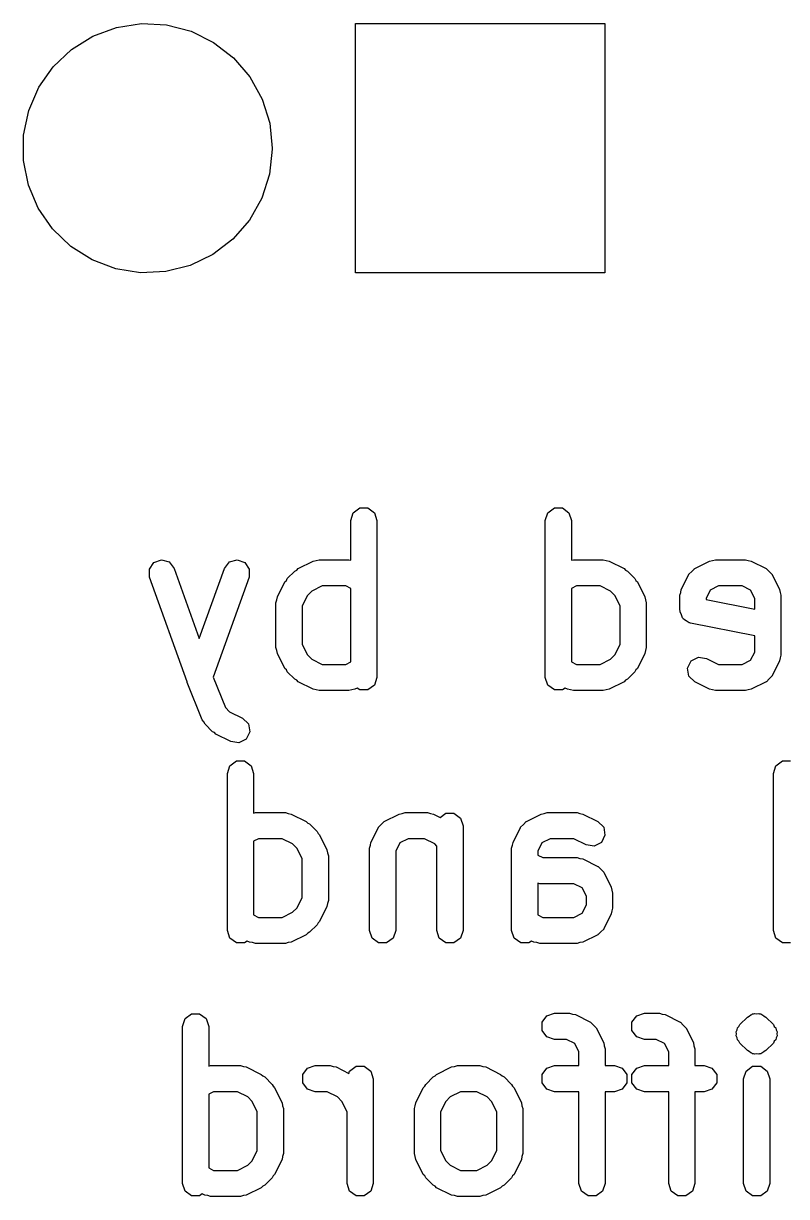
# Model space of a CAD drawing. Extents: x 0 to 132, y -20 to 105.
# Drawn here: x 44.63 to 50.46, y 0.68 to 9.63 of the extents above; entities that cross this region are included whole.
import ezdxf

# ---------------------------------------------------------------- set-up
doc = ezdxf.new("R2010")
doc.units = 0
doc.layers.add('BLACK', color=7, linetype='CONTINUOUS')

msp = doc.modelspace()

# ---------------------------------------------------------------- linework, layer by layer
at = {"layer": 'BLACK', "linetype": 'CONTINUOUS'}
for p, q in [((45.1585, 9.5386), (45.3391, 9.60507)), ((45.3391, 9.60507), (45.5295, 9.63386)), ((45.5295, 9.63386), (45.7217, 9.62379)), ((45.7217, 9.62379), (45.908, 9.57526)), ((47.1635, 7.73), (47.1635, 9.635)), ((47.1635, 9.635), (49.0685, 9.635)), ((49.0685, 9.635), (49.0685, 7.73)), ((44.9948, 9.43716), (45.1585, 9.5386)), ((45.908, 9.57526), (46.0807, 9.49027)), ((44.855, 9.30488), (44.9948, 9.43716)), ((46.0807, 9.49027), (46.2329, 9.37227)), ((46.2329, 9.37227), (46.3581, 9.22611)), ((44.7445, 9.14719), (44.855, 9.30488)), ((44.6681, 8.97051), (44.7445, 9.14719)), ((46.3581, 9.22611), (46.4515, 9.05773)), ((46.4515, 9.05773), (46.509, 8.87403)), ((44.6287, 8.78206), (44.6681, 8.97051)), ((46.509, 8.87403), (46.5285, 8.6825)), ((44.628, 8.58955), (44.6287, 8.78206)), ((46.5285, 8.67585), (46.5077, 8.48446)), ((46.5285, 8.6825), (46.5285, 8.67585)), ((44.6661, 8.40084), (44.628, 8.58955)), ((46.5077, 8.48446), (46.4488, 8.30117)), ((44.7413, 8.22363), (44.6661, 8.40084)), ((46.4488, 8.30117), (46.3543, 8.13345)), ((44.8506, 8.06517), (44.7413, 8.22363)), ((44.9896, 7.93192), (44.8506, 8.06517)), ((46.3543, 8.13345), (46.228, 7.98816)), ((46.228, 7.98816), (46.0751, 7.87123)), ((45.1525, 7.82933), (44.9896, 7.93192)), ((45.3327, 7.7616), (45.1525, 7.82933)), ((46.0751, 7.87123), (45.9018, 7.78744)), ((45.5228, 7.73148), (45.3327, 7.7616)), ((45.7151, 7.74022), (45.5228, 7.73148)), ((45.9018, 7.78744), (45.7151, 7.74022)), ((49.0685, 7.73), (47.1635, 7.73)), ((47.1477, 5.89792), (47.1977, 5.93425)), ((47.1977, 5.93425), (47.2595, 5.93425)), ((47.2595, 5.93425), (47.3095, 5.89792)), ((48.6334, 5.89792), (48.6834, 5.93425)), ((48.6834, 5.93425), (48.7452, 5.93425)), ((48.7452, 5.93425), (48.7952, 5.89792)), ((47.1286, 5.83914), (47.1477, 5.89792)), ((47.1286, 5.5345), (47.1286, 5.83914)), ((47.3095, 5.89792), (47.3286, 5.83914)), ((47.3286, 5.83914), (47.3286, 4.63914)), ((48.6143, 5.83914), (48.6334, 5.89792)), ((48.6143, 4.63914), (48.6143, 5.83914)), ((48.7952, 5.89792), (48.8143, 5.83914)), ((48.8143, 5.83914), (48.8143, 5.5345)), ((45.5898, 5.46729), (45.6246, 5.51831)), ((45.5915, 5.40551), (45.5898, 5.46729)), ((45.6246, 5.51831), (45.6828, 5.5391)), ((45.6828, 5.5391), (45.7421, 5.52171)), ((45.7421, 5.52171), (45.7799, 5.47278)), ((45.7799, 5.47278), (45.9714, 4.93646)), ((45.9714, 4.93646), (46.163, 5.47278)), ((46.163, 5.47278), (46.2007, 5.52171)), ((46.2007, 5.52171), (46.26, 5.5391)), ((46.26, 5.5391), (46.3182, 5.51831)), ((46.3182, 5.51831), (46.3531, 5.46729)), ((46.3531, 5.46729), (46.3513, 5.40551)), ((46.7152, 5.46007), (46.7267, 5.47144)), ((46.7267, 5.47144), (46.841, 5.52858)), ((46.841, 5.52858), (46.8638, 5.53202)), ((46.8638, 5.53202), (46.8857, 5.53914)), ((46.8857, 5.53914), (47.1143, 5.53914)), ((47.1143, 5.53914), (47.1286, 5.5345)), ((48.8143, 5.5345), (48.8286, 5.53914)), ((48.8286, 5.53914), (49.0571, 5.53914)), ((49.0571, 5.53914), (49.0791, 5.53202)), ((49.0791, 5.53202), (49.1019, 5.52858)), ((49.1019, 5.52858), (49.2161, 5.47144)), ((49.2161, 5.47144), (49.2277, 5.46007)), ((49.7327, 5.44923), (49.7539, 5.47075)), ((49.7539, 5.47075), (49.7547, 5.47088)), ((49.7547, 5.47088), (49.7553, 5.47144)), ((49.7553, 5.47144), (49.8696, 5.52858)), ((49.8696, 5.52858), (49.8924, 5.53202)), ((49.8924, 5.53202), (49.9143, 5.53914)), ((49.9143, 5.53914), (50.1429, 5.53914)), ((50.1429, 5.53914), (50.1648, 5.53202)), ((50.1648, 5.53202), (50.1876, 5.52858)), ((50.1876, 5.52858), (50.3019, 5.47144)), ((50.3019, 5.47144), (50.3024, 5.47088)), ((50.3024, 5.47088), (50.3032, 5.47075)), ((50.3032, 5.47075), (50.3244, 5.44927)), ((45.8773, 4.60551), (45.5915, 5.40551)), ((46.3513, 5.40551), (46.0783, 4.64115)), ((46.6248, 5.36958), (46.6362, 5.38113)), ((46.6362, 5.38113), (46.6436, 5.39557)), ((46.6436, 5.39557), (46.7007, 5.45271)), ((46.7007, 5.45271), (46.7152, 5.46007)), ((49.2277, 5.46007), (49.2421, 5.45271)), ((49.2421, 5.45271), (49.2993, 5.39557)), ((49.2993, 5.39557), (49.3066, 5.38113)), ((49.3066, 5.38113), (49.318, 5.36958)), ((49.6534, 5.31244), (49.7106, 5.42672)), ((49.7106, 5.42672), (49.7111, 5.42729)), ((49.7111, 5.42729), (49.7112, 5.42807)), ((49.7112, 5.42807), (49.7327, 5.44923)), ((50.3244, 5.44927), (50.3459, 5.42807)), ((50.3459, 5.42807), (50.346, 5.42729)), ((50.346, 5.42729), (50.3466, 5.42672)), ((50.3466, 5.42672), (50.4037, 5.31244)), ((46.5677, 5.25529), (46.6248, 5.36958)), ((46.8307, 5.29982), (46.7965, 5.26562)), ((46.9093, 5.33914), (46.8307, 5.29982)), ((47.0907, 5.33914), (46.9093, 5.33914)), ((47.1286, 5.3202), (47.0907, 5.33914)), ((47.1286, 4.75809), (47.1286, 5.3202)), ((48.8522, 5.33914), (48.8143, 5.3202)), ((48.8143, 5.3202), (48.8143, 4.75809)), ((49.0335, 5.33914), (48.8522, 5.33914)), ((49.1122, 5.29981), (49.0335, 5.33914)), ((49.1464, 5.26562), (49.1122, 5.29981)), ((49.318, 5.36958), (49.3752, 5.25529)), ((49.6429, 5.26771), (49.65, 5.28964)), ((49.65, 5.28964), (49.6534, 5.31244)), ((49.8745, 5.30746), (49.8429, 5.24411)), ((49.9379, 5.33914), (49.8745, 5.30746)), ((50.1193, 5.33914), (49.9379, 5.33914)), ((50.1826, 5.30746), (50.1193, 5.33914)), ((50.2143, 5.24411), (50.1826, 5.30746)), ((50.4037, 5.31244), (50.4072, 5.28964)), ((50.4072, 5.28964), (50.4143, 5.26771)), ((46.5571, 5.21057), (46.5643, 5.2325)), ((46.5571, 4.86771), (46.5571, 5.21057)), ((46.5643, 5.2325), (46.5677, 5.25529)), ((46.7965, 5.26562), (46.7571, 5.18697)), ((49.1857, 5.18696), (49.1464, 5.26562)), ((49.3752, 5.25529), (49.3786, 5.2325)), ((49.3786, 5.2325), (49.3857, 5.21057)), ((49.3857, 5.21057), (49.3857, 4.86771)), ((49.6429, 5.15343), (49.6429, 5.26771)), ((49.8429, 5.24411), (49.8429, 5.23541)), ((49.8429, 5.23541), (50.2143, 5.16112)), ((50.2143, 5.16112), (50.2143, 5.24411)), ((50.4143, 5.26771), (50.4143, 4.81057)), ((46.7571, 5.18697), (46.7571, 4.89132)), ((49.1857, 4.89132), (49.1857, 5.18696)), ((49.6447, 5.14769), (49.6429, 5.15343)), ((49.6435, 5.14178), (49.6447, 5.14769)), ((49.6541, 5.11875), (49.6435, 5.14178)), ((49.662, 5.09465), (49.6541, 5.11875)), ((49.6668, 5.0911), (49.662, 5.09465)), ((49.6694, 5.08563), (49.6668, 5.0911)), ((49.6915, 5.07322), (49.6694, 5.08563)), ((49.712, 5.05832), (49.6915, 5.07322)), ((49.718, 5.05832), (49.712, 5.05832)), ((49.7232, 5.05537), (49.718, 5.05832)), ((50.2143, 4.95716), (49.7232, 5.05537)), ((50.2143, 4.83418), (50.2143, 4.95716)), ((46.5643, 4.84579), (46.5571, 4.86771)), ((46.5677, 4.82299), (46.5643, 4.84579)), ((46.7571, 4.89132), (46.7965, 4.81266)), ((49.1464, 4.81266), (49.1857, 4.89132)), ((49.3786, 4.84579), (49.3752, 4.82299)), ((49.3857, 4.86771), (49.3786, 4.84579)), ((46.6248, 4.70871), (46.5677, 4.82299)), ((46.7965, 4.81266), (46.8307, 4.77847)), ((46.8307, 4.77847), (46.9093, 4.73914)), ((47.0907, 4.73914), (47.1286, 4.75809)), ((48.8143, 4.75809), (48.8522, 4.73914)), ((49.0335, 4.73914), (49.1122, 4.77847)), ((49.1122, 4.77847), (49.1464, 4.81266)), ((49.3752, 4.82299), (49.318, 4.70871)), ((49.7011, 4.71118), (49.7288, 4.76646)), ((49.7288, 4.76646), (49.7836, 4.79493)), ((49.7836, 4.79493), (49.8447, 4.78573)), ((49.8447, 4.78573), (49.9379, 4.73914)), ((50.1193, 4.73914), (50.1826, 4.77082)), ((50.1826, 4.77082), (50.2143, 4.83418)), ((50.4037, 4.76585), (50.3466, 4.65156)), ((50.4072, 4.78864), (50.4037, 4.76585)), ((50.4143, 4.81057), (50.4072, 4.78864)), ((46.6362, 4.69716), (46.6248, 4.70871)), ((46.6436, 4.68272), (46.6362, 4.69716)), ((46.7007, 4.62558), (46.6436, 4.68272)), ((46.9093, 4.73914), (47.0907, 4.73914)), ((48.8522, 4.73914), (49.0335, 4.73914)), ((49.2993, 4.68272), (49.2421, 4.62558)), ((49.3066, 4.69716), (49.2993, 4.68272)), ((49.318, 4.70871), (49.3066, 4.69716)), ((49.7112, 4.65021), (49.7011, 4.71118)), ((49.9379, 4.73914), (50.1193, 4.73914)), ((45.8785, 4.60396), (45.8773, 4.60551)), ((45.8786, 4.602), (45.8785, 4.60396)), ((45.9929, 4.31629), (45.8786, 4.602)), ((46.0783, 4.64115), (46.1709, 4.40963)), ((46.7152, 4.61822), (46.7007, 4.62558)), ((46.7267, 4.60684), (46.7152, 4.61822)), ((46.841, 4.5497), (46.7267, 4.60684)), ((47.3095, 4.58036), (47.2595, 4.54404)), ((47.3286, 4.63914), (47.3095, 4.58036)), ((48.6334, 4.58036), (48.6143, 4.63914)), ((48.6834, 4.54404), (48.6334, 4.58036)), ((49.2161, 4.60684), (49.1019, 4.5497)), ((49.2277, 4.61822), (49.2161, 4.60684)), ((49.2421, 4.62558), (49.2277, 4.61822)), ((49.7553, 4.60684), (49.7112, 4.65021)), ((49.8696, 4.5497), (49.7553, 4.60684)), ((50.3019, 4.60684), (50.1876, 4.5497)), ((50.3024, 4.6074), (50.3019, 4.60684)), ((50.3032, 4.60753), (50.3024, 4.6074)), ((50.3244, 4.62903), (50.3032, 4.60753)), ((50.3459, 4.65021), (50.3244, 4.62903)), ((50.346, 4.651), (50.3459, 4.65021)), ((50.3466, 4.65156), (50.346, 4.651)), ((46.8638, 4.54627), (46.841, 4.5497)), ((46.8857, 4.53914), (46.8638, 4.54627)), ((47.1143, 4.53914), (46.8857, 4.53914)), ((47.1362, 4.54627), (47.1143, 4.53914)), ((47.159, 4.5497), (47.1362, 4.54627)), ((47.1773, 4.55884), (47.159, 4.5497)), ((47.1977, 4.54404), (47.1773, 4.55884)), ((47.2595, 4.54404), (47.1977, 4.54404)), ((48.7452, 4.54404), (48.6834, 4.54404)), ((48.7656, 4.55884), (48.7452, 4.54404)), ((48.7838, 4.5497), (48.7656, 4.55884)), ((48.8066, 4.54627), (48.7838, 4.5497)), ((48.8286, 4.53914), (48.8066, 4.54627)), ((49.0571, 4.53914), (48.8286, 4.53914)), ((49.0791, 4.54627), (49.0571, 4.53914)), ((49.1019, 4.5497), (49.0791, 4.54627)), ((49.8924, 4.54627), (49.8696, 4.5497)), ((49.9143, 4.53914), (49.8924, 4.54627)), ((50.1429, 4.53914), (49.9143, 4.53914)), ((50.1648, 4.54627), (50.1429, 4.53914)), ((50.1876, 4.5497), (50.1648, 4.54627)), ((46.1709, 4.40963), (46.2021, 4.37847)), ((46.0058, 4.30074), (45.9929, 4.31629)), ((46.015, 4.28272), (46.0058, 4.30074)), ((46.2021, 4.37847), (46.3019, 4.32858)), ((46.3019, 4.32858), (46.3459, 4.28522)), ((46.0721, 4.22558), (46.015, 4.28272)), ((46.0866, 4.21822), (46.0721, 4.22558)), ((46.0981, 4.20684), (46.0866, 4.21822)), ((46.356, 4.22425), (46.3284, 4.16897)), ((46.3459, 4.28522), (46.356, 4.22425)), ((46.2124, 4.1497), (46.0981, 4.20684)), ((46.2735, 4.1405), (46.2124, 4.1497)), ((46.3284, 4.16897), (46.2735, 4.1405)), ((46.1857, 3.90714), (46.2048, 3.96592)), ((46.2048, 3.96592), (46.2548, 4.00225)), ((46.2548, 4.00225), (46.3166, 4.00225)), ((46.3166, 4.00225), (46.3666, 3.96592)), ((46.3666, 3.96592), (46.3857, 3.90714)), ((50.3571, 3.90714), (50.3762, 3.96592)), ((50.3762, 3.96592), (50.4262, 4.00225)), ((50.4262, 4.00225), (50.488, 4.00225)), ((46.1857, 2.70714), (46.1857, 3.90714)), ((46.3857, 3.90714), (46.3857, 3.6025)), ((50.3571, 2.70714), (50.3571, 3.90714)), ((46.3857, 3.6025), (46.4, 3.60714)), ((46.4, 3.60714), (46.6286, 3.60714)), ((46.6286, 3.60714), (46.6505, 3.60002)), ((46.6505, 3.60002), (46.6733, 3.59658)), ((46.6733, 3.59658), (46.7876, 3.53944)), ((47.3838, 3.53944), (47.4981, 3.59658)), ((47.4981, 3.59658), (47.5209, 3.60002)), ((47.5209, 3.60002), (47.5429, 3.60714)), ((47.5429, 3.60714), (47.7143, 3.60714)), ((47.7143, 3.60714), (47.7362, 3.60002)), ((47.7362, 3.60002), (47.759, 3.59658)), ((47.759, 3.59658), (47.8111, 3.57052)), ((47.8111, 3.57052), (47.8548, 3.60225)), ((47.8548, 3.60225), (47.9166, 3.60225)), ((47.9166, 3.60225), (47.9666, 3.56592)), ((48.4696, 3.53944), (48.5838, 3.59658)), ((48.5838, 3.59658), (48.6066, 3.60002)), ((48.6066, 3.60002), (48.6286, 3.60714)), ((48.6286, 3.60714), (48.8571, 3.60714)), ((48.8571, 3.60714), (48.8791, 3.60002)), ((48.8791, 3.60002), (48.9019, 3.59658)), ((48.9019, 3.59658), (49.0161, 3.53944)), ((46.7876, 3.53944), (46.7991, 3.52807)), ((46.7991, 3.52807), (46.8136, 3.52071)), ((46.8136, 3.52071), (46.8707, 3.46357)), ((47.282, 3.38044), (47.3391, 3.49472)), ((47.3391, 3.49472), (47.3397, 3.49529)), ((47.3397, 3.49529), (47.3398, 3.49607)), ((47.3398, 3.49607), (47.3613, 3.51725)), ((47.3613, 3.51725), (47.3825, 3.53875)), ((47.3825, 3.53875), (47.3833, 3.53889)), ((47.3833, 3.53889), (47.3838, 3.53944)), ((47.9666, 3.56592), (47.9857, 3.50714)), ((47.9857, 3.50714), (47.9857, 2.70714)), ((48.3677, 3.38044), (48.4248, 3.49472)), ((48.4248, 3.49472), (48.4254, 3.49529)), ((48.4254, 3.49529), (48.4255, 3.49607)), ((48.4255, 3.49607), (48.447, 3.51725)), ((48.447, 3.51725), (48.4682, 3.53875)), ((48.4682, 3.53875), (48.469, 3.53889)), ((48.469, 3.53889), (48.4696, 3.53944)), ((49.0161, 3.53944), (49.0602, 3.49607)), ((49.0602, 3.49607), (49.0703, 3.43511)), ((46.4236, 3.40714), (46.3857, 3.3882)), ((46.605, 3.40714), (46.4236, 3.40714)), ((46.6836, 3.36781), (46.605, 3.40714)), ((46.8707, 3.46357), (46.8781, 3.44913)), ((46.8781, 3.44913), (46.8894, 3.43758)), ((46.8894, 3.43758), (46.9466, 3.32329)), ((47.5665, 3.40714), (47.5031, 3.37546)), ((47.6907, 3.40714), (47.5665, 3.40714)), ((47.7693, 3.36781), (47.6907, 3.40714)), ((48.6522, 3.40714), (48.5888, 3.37546)), ((48.8335, 3.40714), (48.6522, 3.40714)), ((48.9267, 3.36056), (48.8335, 3.40714)), ((49.0703, 3.43511), (49.0427, 3.37983)), ((46.3857, 3.3882), (46.3857, 2.82609)), ((46.7178, 3.33362), (46.6836, 3.36781)), ((46.7571, 3.25496), (46.7178, 3.33362)), ((46.9466, 3.32329), (46.95, 3.3005)), ((47.2714, 3.33571), (47.2786, 3.35764)), ((47.2714, 2.70714), (47.2714, 3.33571)), ((47.2786, 3.35764), (47.282, 3.38044)), ((47.5031, 3.37546), (47.4714, 3.31211)), ((47.7857, 3.35144), (47.7693, 3.36781)), ((47.7857, 2.70714), (47.7857, 3.35144)), ((48.3571, 3.33571), (48.3643, 3.35764)), ((48.3571, 2.70714), (48.3571, 3.33571)), ((48.3643, 3.35764), (48.3677, 3.38044)), ((48.5888, 3.37546), (48.5571, 3.31211)), ((48.9878, 3.35135), (48.9267, 3.36056)), ((49.0427, 3.37983), (48.9878, 3.35135)), ((46.7571, 2.95932), (46.7571, 3.25496)), ((46.95, 3.3005), (46.9571, 3.27857)), ((46.9571, 3.27857), (46.9571, 2.93572)), ((47.4714, 3.31211), (47.4714, 2.70714)), ((48.5571, 3.31211), (48.5571, 3.28323)), ((48.5571, 3.28323), (48.595, 3.26429)), ((48.595, 3.26429), (48.8571, 3.26429)), ((48.8571, 3.26429), (48.8791, 3.25716)), ((48.8791, 3.25716), (48.9019, 3.25373)), ((48.9019, 3.25373), (49.0161, 3.19658)), ((49.0161, 3.19658), (49.0167, 3.19603)), ((49.0167, 3.19603), (49.0175, 3.1959)), ((49.0175, 3.1959), (49.0386, 3.17443)), ((49.0386, 3.17443), (49.0602, 3.15322)), ((49.0602, 3.15322), (49.0603, 3.15243)), ((49.0603, 3.15243), (49.0609, 3.15186)), ((49.0609, 3.15186), (49.118, 3.03758)), ((48.5714, 3.06429), (48.5571, 3.06893)), ((48.5571, 3.06893), (48.5571, 2.82609)), ((48.8335, 3.06429), (48.5714, 3.06429)), ((48.8969, 3.03261), (48.8335, 3.06429)), ((46.7178, 2.88066), (46.7571, 2.95932)), ((48.9286, 2.96925), (48.8969, 3.03261)), ((48.9286, 2.90218), (48.9286, 2.96925)), ((49.118, 3.03758), (49.1214, 3.01479)), ((49.1214, 3.01479), (49.1286, 2.99286)), ((49.1286, 2.99286), (49.1286, 2.87857)), ((46.6836, 2.84647), (46.7178, 2.88066)), ((46.9466, 2.89099), (46.8894, 2.77671)), ((46.95, 2.91379), (46.9466, 2.89099)), ((46.9571, 2.93572), (46.95, 2.91379)), ((48.8969, 2.83882), (48.9286, 2.90218)), ((49.1286, 2.87857), (49.1214, 2.85664)), ((46.3857, 2.82609), (46.4236, 2.80714)), ((46.4236, 2.80714), (46.605, 2.80714)), ((46.605, 2.80714), (46.6836, 2.84647)), ((48.5571, 2.82609), (48.595, 2.80714)), ((48.595, 2.80714), (48.8335, 2.80714)), ((48.8335, 2.80714), (48.8969, 2.83882)), ((49.118, 2.83385), (49.0609, 2.71956)), ((49.1214, 2.85664), (49.118, 2.83385)), ((46.2048, 2.64837), (46.1857, 2.70714)), ((46.8136, 2.69358), (46.7991, 2.68622)), ((46.8707, 2.75072), (46.8136, 2.69358)), ((46.8781, 2.76516), (46.8707, 2.75072)), ((46.8894, 2.77671), (46.8781, 2.76516)), ((47.2905, 2.64836), (47.2714, 2.70714)), ((47.4714, 2.70714), (47.4523, 2.64836)), ((47.8048, 2.64836), (47.7857, 2.70714)), ((47.9857, 2.70714), (47.9666, 2.64836)), ((48.3762, 2.64837), (48.3571, 2.70714)), ((49.0387, 2.69702), (49.0175, 2.67553)), ((49.0602, 2.71821), (49.0387, 2.69702)), ((49.0603, 2.719), (49.0602, 2.71821)), ((49.0609, 2.71956), (49.0603, 2.719)), ((50.3762, 2.64837), (50.3571, 2.70714)), ((46.2548, 2.61204), (46.2048, 2.64837)), ((46.3166, 2.61204), (46.2548, 2.61204)), ((46.337, 2.62684), (46.3166, 2.61204)), ((46.3553, 2.6177), (46.337, 2.62684)), ((46.3781, 2.61427), (46.3553, 2.6177)), ((46.4, 2.60714), (46.3781, 2.61427)), ((46.6286, 2.60714), (46.4, 2.60714)), ((46.6505, 2.61427), (46.6286, 2.60714)), ((46.6733, 2.6177), (46.6505, 2.61427)), ((46.7876, 2.67484), (46.6733, 2.6177)), ((46.7991, 2.68622), (46.7876, 2.67484)), ((47.3405, 2.61204), (47.2905, 2.64836)), ((47.4023, 2.61204), (47.3405, 2.61204)), ((47.4523, 2.64836), (47.4023, 2.61204)), ((47.8548, 2.61204), (47.8048, 2.64836)), ((47.9166, 2.61204), (47.8548, 2.61204)), ((47.9666, 2.64836), (47.9166, 2.61204)), ((48.4262, 2.61204), (48.3762, 2.64837)), ((48.488, 2.61204), (48.4262, 2.61204)), ((48.5084, 2.62684), (48.488, 2.61204)), ((48.5267, 2.6177), (48.5084, 2.62684)), ((48.5495, 2.61427), (48.5267, 2.6177)), ((48.5714, 2.60714), (48.5495, 2.61427)), ((48.8571, 2.60714), (48.5714, 2.60714)), ((48.8791, 2.61427), (48.8571, 2.60714)), ((48.9019, 2.6177), (48.8791, 2.61427)), ((49.0161, 2.67484), (48.9019, 2.6177)), ((49.0167, 2.6754), (49.0161, 2.67484)), ((49.0175, 2.67553), (49.0167, 2.6754)), ((50.4262, 2.61204), (50.3762, 2.64837)), ((50.488, 2.61204), (50.4262, 2.61204)), ((45.862, 2.03392), (45.912, 2.07025)), ((45.912, 2.07025), (45.9738, 2.07025)), ((45.9738, 2.07025), (46.0238, 2.03392)), ((48.6269, 2.05605), (48.6857, 2.07514)), ((48.6857, 2.07514), (48.8, 2.07514)), ((48.8, 2.07514), (48.8219, 2.06802)), ((48.8219, 2.06802), (48.8447, 2.06459)), ((48.8447, 2.06459), (48.959, 2.00744)), ((49.3126, 2.05605), (49.3714, 2.07514)), ((49.3714, 2.07514), (49.4857, 2.07514)), ((49.4857, 2.07514), (49.5076, 2.06802)), ((49.5076, 2.06802), (49.5304, 2.06459)), ((49.5304, 2.06459), (49.6447, 2.00744)), ((50.172, 2.05304), (50.1832, 2.06424)), ((50.1832, 2.06424), (50.1911, 2.06551)), ((50.1911, 2.06551), (50.1977, 2.07025)), ((50.1977, 2.07025), (50.2057, 2.07025)), ((50.2057, 2.07025), (50.2129, 2.07391)), ((50.2129, 2.07391), (50.2286, 2.07143)), ((50.2286, 2.07143), (50.2442, 2.07391)), ((50.2442, 2.07391), (50.2514, 2.07025)), ((50.2514, 2.07025), (50.2595, 2.07025)), ((50.2595, 2.07025), (50.266, 2.0655)), ((50.266, 2.0655), (50.274, 2.06424)), ((50.274, 2.06424), (50.2852, 2.05304)), ((45.8429, 1.97514), (45.862, 2.03392)), ((45.8429, 0.775143), (45.8429, 1.97514)), ((46.0238, 2.03392), (46.0429, 1.97514)), ((46.0429, 1.97514), (46.0429, 1.6705)), ((48.5906, 2.00604), (48.6269, 2.05605)), ((48.5906, 1.94424), (48.5906, 2.00604)), ((48.959, 2.00744), (48.9596, 2.00689)), ((48.9596, 2.00689), (48.9604, 2.00675)), ((48.9604, 2.00675), (48.9815, 1.98527)), ((48.9815, 1.98527), (49.003, 1.96407)), ((49.2763, 2.00604), (49.3126, 2.05605)), ((49.2763, 1.94424), (49.2763, 2.00604)), ((49.6447, 2.00744), (49.6453, 2.00688)), ((49.6453, 2.00688), (49.6461, 2.00675)), ((49.6461, 2.00675), (49.6672, 1.98528)), ((49.6672, 1.98528), (49.6888, 1.96408)), ((50.0823, 1.9634), (50.0935, 1.9746)), ((50.0935, 1.9746), (50.1007, 1.98871)), ((50.1007, 1.98871), (50.1579, 2.04585)), ((50.1579, 2.04585), (50.172, 2.05304)), ((50.2852, 2.05304), (50.2993, 2.04585)), ((50.2993, 2.04585), (50.3564, 1.98871)), ((50.3564, 1.98871), (50.3636, 1.9746)), ((50.3636, 1.9746), (50.3748, 1.9634)), ((48.6269, 1.89424), (48.5906, 1.94424)), ((48.6857, 1.87514), (48.6269, 1.89424)), ((49.003, 1.96407), (49.0032, 1.96329)), ((49.0032, 1.96329), (49.0037, 1.96272)), ((49.0037, 1.96272), (49.0609, 1.84844)), ((49.3126, 1.89424), (49.2763, 1.94424)), ((49.3714, 1.87514), (49.3126, 1.89424)), ((49.6888, 1.96408), (49.6889, 1.96329)), ((49.6889, 1.96329), (49.6894, 1.96272)), ((49.6894, 1.96272), (49.7466, 1.84844)), ((50.0727, 1.93364), (50.0798, 1.94775)), ((50.0751, 1.918), (50.0727, 1.93364)), ((50.0727, 1.90236), (50.0751, 1.918)), ((50.0798, 1.88824), (50.0727, 1.90236)), ((50.0798, 1.94775), (50.0823, 1.9634)), ((50.0823, 1.8726), (50.0798, 1.88824)), ((50.3748, 1.9634), (50.3773, 1.94775)), ((50.3773, 1.88824), (50.3748, 1.8726)), ((50.3773, 1.94775), (50.3845, 1.93364)), ((50.3845, 1.90236), (50.3773, 1.88824)), ((50.3845, 1.93364), (50.382, 1.918)), ((50.382, 1.918), (50.3845, 1.90236)), ((48.7764, 1.87514), (48.6857, 1.87514)), ((48.8397, 1.84346), (48.7764, 1.87514)), ((48.8714, 1.78011), (48.8397, 1.84346)), ((49.0609, 1.84844), (49.0643, 1.82564)), ((49.0643, 1.82564), (49.0714, 1.80371)), ((49.0714, 1.80371), (49.0714, 1.67514)), ((49.4621, 1.87514), (49.3714, 1.87514)), ((49.5255, 1.84346), (49.4621, 1.87514)), ((49.5571, 1.78011), (49.5255, 1.84346)), ((49.7466, 1.84844), (49.75, 1.82564)), ((49.75, 1.82564), (49.7571, 1.80371)), ((49.7571, 1.80371), (49.7571, 1.67514)), ((50.0935, 1.8614), (50.0823, 1.8726)), ((50.1007, 1.84729), (50.0935, 1.8614)), ((50.1579, 1.79015), (50.1007, 1.84729)), ((50.3564, 1.84729), (50.2993, 1.79015)), ((50.3636, 1.8614), (50.3564, 1.84729)), ((50.3748, 1.8726), (50.3636, 1.8614)), ((48.8714, 1.67514), (48.8714, 1.78011)), ((49.5571, 1.67514), (49.5571, 1.78011)), ((50.172, 1.78296), (50.1579, 1.79015)), ((50.1832, 1.77176), (50.172, 1.78296)), ((50.1911, 1.7705), (50.1832, 1.77176)), ((50.1977, 1.76575), (50.1911, 1.7705)), ((50.2057, 1.76575), (50.1977, 1.76575)), ((50.2129, 1.76209), (50.2057, 1.76575)), ((50.2286, 1.76457), (50.2129, 1.76209)), ((50.2442, 1.76209), (50.2286, 1.76457)), ((50.2514, 1.76575), (50.2442, 1.76209)), ((50.2595, 1.76575), (50.2514, 1.76575)), ((50.266, 1.7705), (50.2595, 1.76575)), ((50.274, 1.77176), (50.266, 1.7705)), ((50.2852, 1.78296), (50.274, 1.77176)), ((50.2993, 1.79015), (50.2852, 1.78296)), ((46.0429, 1.6705), (46.0571, 1.67514)), ((46.0571, 1.67514), (46.2857, 1.67514)), ((46.2857, 1.67514), (46.3076, 1.66802)), ((46.3076, 1.66802), (46.3304, 1.66458)), ((46.3304, 1.66458), (46.4447, 1.60744)), ((46.762, 1.60604), (46.7984, 1.65604)), ((46.7984, 1.65604), (46.8571, 1.67514)), ((46.8571, 1.67514), (46.9714, 1.67514)), ((46.9714, 1.67514), (46.9934, 1.66802)), ((46.9934, 1.66802), (47.0161, 1.66458)), ((47.0161, 1.66458), (47.1133, 1.61602)), ((47.1133, 1.61602), (47.1191, 1.63392)), ((47.1191, 1.63392), (47.1691, 1.67025)), ((47.1691, 1.67025), (47.2309, 1.67025)), ((47.2309, 1.67025), (47.2809, 1.63392)), ((47.2809, 1.63392), (47.3, 1.57514)), ((47.7839, 1.60744), (47.8981, 1.66458)), ((47.8981, 1.66458), (47.9209, 1.66802)), ((47.9209, 1.66802), (47.9429, 1.67514)), ((47.9429, 1.67514), (48.1143, 1.67514)), ((48.1143, 1.67514), (48.1362, 1.66802)), ((48.1362, 1.66802), (48.159, 1.66458)), ((48.159, 1.66458), (48.2733, 1.60744)), ((48.5906, 1.60604), (48.6269, 1.65604)), ((48.6269, 1.65604), (48.6857, 1.67514)), ((48.6857, 1.67514), (48.8714, 1.67514)), ((49.0714, 1.67514), (49.1429, 1.67514)), ((49.1429, 1.67514), (49.2016, 1.65604)), ((49.2016, 1.65604), (49.238, 1.60604)), ((49.2763, 1.60604), (49.3126, 1.65604)), ((49.3126, 1.65604), (49.3714, 1.67514)), ((49.3714, 1.67514), (49.5571, 1.67514)), ((49.7571, 1.67514), (49.8286, 1.67514)), ((49.8286, 1.67514), (49.8873, 1.65604)), ((49.8873, 1.65604), (49.9237, 1.60604)), ((50.1286, 1.57514), (50.1477, 1.63392)), ((50.1477, 1.63392), (50.1977, 1.67025)), ((50.1977, 1.67025), (50.2595, 1.67025)), ((50.2595, 1.67025), (50.3095, 1.63392)), ((50.3095, 1.63392), (50.3286, 1.57514)), ((46.4447, 1.60744), (46.4563, 1.59607)), ((46.4563, 1.59607), (46.4707, 1.58871)), ((46.4707, 1.58871), (46.5279, 1.53157)), ((46.5279, 1.53157), (46.5352, 1.51713)), ((46.762, 1.54424), (46.762, 1.60604)), ((46.7984, 1.49424), (46.762, 1.54424)), ((47.3, 1.57514), (47.3, 0.775143)), ((47.6934, 1.51713), (47.7007, 1.53157)), ((47.7007, 1.53157), (47.7579, 1.58871)), ((47.7579, 1.58871), (47.7723, 1.59607)), ((47.7723, 1.59607), (47.7839, 1.60744)), ((48.2733, 1.60744), (48.2848, 1.59607)), ((48.2848, 1.59607), (48.2993, 1.58871)), ((48.2993, 1.58871), (48.3564, 1.53157)), ((48.3564, 1.53157), (48.3638, 1.51713)), ((48.5906, 1.54424), (48.5906, 1.60604)), ((48.6269, 1.49424), (48.5906, 1.54424)), ((49.238, 1.54424), (49.2016, 1.49424)), ((49.238, 1.60604), (49.238, 1.54424)), ((49.2763, 1.54424), (49.2763, 1.60604)), ((49.3126, 1.49424), (49.2763, 1.54424)), ((49.9237, 1.54424), (49.8873, 1.49424)), ((49.9237, 1.60604), (49.9237, 1.54424)), ((50.1286, 0.775143), (50.1286, 1.57514)), ((50.3286, 1.57514), (50.3286, 0.775143)), ((46.0807, 1.47514), (46.0429, 1.4562)), ((46.0429, 1.4562), (46.0429, 0.894088)), ((46.2621, 1.47514), (46.0807, 1.47514)), ((46.3408, 1.43581), (46.2621, 1.47514)), ((46.375, 1.40162), (46.3408, 1.43581)), ((46.5352, 1.51713), (46.5466, 1.50558)), ((46.5466, 1.50558), (46.6037, 1.39129)), ((46.8571, 1.47514), (46.7984, 1.49424)), ((46.9478, 1.47514), (46.8571, 1.47514)), ((47.0265, 1.43581), (46.9478, 1.47514)), ((47.0607, 1.40162), (47.0265, 1.43581)), ((47.6248, 1.39129), (47.682, 1.50558)), ((47.682, 1.50558), (47.6934, 1.51713)), ((47.8878, 1.43582), (47.8536, 1.40162)), ((47.9665, 1.47514), (47.8878, 1.43582)), ((48.0907, 1.47514), (47.9665, 1.47514)), ((48.1693, 1.43581), (48.0907, 1.47514)), ((48.2035, 1.40162), (48.1693, 1.43581)), ((48.3638, 1.51713), (48.3752, 1.50558)), ((48.3752, 1.50558), (48.4323, 1.39129)), ((48.6857, 1.47514), (48.6269, 1.49424)), ((48.8714, 1.47514), (48.6857, 1.47514)), ((48.8714, 0.775143), (48.8714, 1.47514)), ((49.1429, 1.47514), (49.0714, 1.47514)), ((49.0714, 1.47514), (49.0714, 0.775143)), ((49.2016, 1.49424), (49.1429, 1.47514)), ((49.3714, 1.47514), (49.3126, 1.49424)), ((49.5571, 1.47514), (49.3714, 1.47514)), ((49.5571, 0.775143), (49.5571, 1.47514)), ((49.8286, 1.47514), (49.7571, 1.47514)), ((49.7571, 1.47514), (49.7571, 0.775143)), ((49.8873, 1.49424), (49.8286, 1.47514)), ((46.4143, 1.32296), (46.375, 1.40162)), ((46.6037, 1.39129), (46.6072, 1.3685)), ((46.6072, 1.3685), (46.6143, 1.34657)), ((46.6143, 1.34657), (46.6143, 1.00371)), ((47.1, 1.32297), (47.0607, 1.40162)), ((47.6143, 1.34657), (47.6214, 1.3685)), ((47.6143, 1.00371), (47.6143, 1.34657)), ((47.6214, 1.3685), (47.6248, 1.39129)), ((47.8536, 1.40162), (47.8143, 1.32297)), ((48.2429, 1.32296), (48.2035, 1.40162)), ((48.4323, 1.39129), (48.4357, 1.3685)), ((48.4357, 1.3685), (48.4429, 1.34657)), ((48.4429, 1.34657), (48.4429, 1.00371)), ((46.4143, 1.02732), (46.4143, 1.32296)), ((47.1, 0.775143), (47.1, 1.32297)), ((47.8143, 1.32297), (47.8143, 1.02732)), ((48.2429, 1.02732), (48.2429, 1.32296)), ((46.375, 0.948666), (46.4143, 1.02732)), ((46.6143, 1.00371), (46.6072, 0.981786)), ((47.6214, 0.981791), (47.6143, 1.00371)), ((47.8143, 1.02732), (47.8536, 0.948663)), ((48.2035, 0.948664), (48.2429, 1.02732)), ((48.4429, 1.00371), (48.4357, 0.981786)), ((46.2621, 0.875143), (46.3408, 0.914471)), ((46.3408, 0.914471), (46.375, 0.948666)), ((46.6037, 0.958993), (46.5466, 0.844708)), ((46.6072, 0.981786), (46.6037, 0.958993)), ((47.6248, 0.958994), (47.6214, 0.981791)), ((47.682, 0.844708), (47.6248, 0.958994)), ((47.8536, 0.948663), (47.8878, 0.914471)), ((47.8878, 0.914471), (47.9665, 0.875143)), ((48.0907, 0.875143), (48.1693, 0.914472)), ((48.1693, 0.914472), (48.2035, 0.948664)), ((48.4323, 0.958993), (48.3752, 0.844708)), ((48.4357, 0.981786), (48.4323, 0.958993)), ((46.0429, 0.894088), (46.0807, 0.875143)), ((46.0807, 0.875143), (46.2621, 0.875143)), ((46.5279, 0.81872), (46.4707, 0.761576)), ((46.5352, 0.833161), (46.5279, 0.81872)), ((46.5466, 0.844708), (46.5352, 0.833161)), ((47.6934, 0.833159), (47.682, 0.844708)), ((47.7007, 0.818719), (47.6934, 0.833159)), ((47.7579, 0.761576), (47.7007, 0.818719)), ((47.9665, 0.875143), (48.0907, 0.875143)), ((48.3564, 0.818719), (48.2993, 0.761576)), ((48.3638, 0.83316), (48.3564, 0.818719)), ((48.3752, 0.844708), (48.3638, 0.83316)), ((45.862, 0.716365), (45.8429, 0.775143)), ((46.4447, 0.742844), (46.3304, 0.685701)), ((46.4563, 0.754217), (46.4447, 0.742844)), ((46.4707, 0.761576), (46.4563, 0.754217)), ((47.1191, 0.716365), (47.1, 0.775143)), ((47.3, 0.775143), (47.2809, 0.716364)), ((47.7723, 0.754218), (47.7579, 0.761576)), ((47.7839, 0.742844), (47.7723, 0.754218)), ((47.8981, 0.685701), (47.7839, 0.742844)), ((48.2733, 0.742844), (48.159, 0.685701)), ((48.2848, 0.754218), (48.2733, 0.742844)), ((48.2993, 0.761576), (48.2848, 0.754218)), ((48.8905, 0.716365), (48.8714, 0.775143)), ((49.0714, 0.775143), (49.0523, 0.716364)), ((49.5762, 0.716365), (49.5571, 0.775143)), ((49.7571, 0.775143), (49.738, 0.716364)), ((50.1477, 0.716365), (50.1286, 0.775143)), ((50.3286, 0.775143), (50.3095, 0.716364)), ((45.912, 0.680037), (45.862, 0.716365)), ((45.9738, 0.680037), (45.912, 0.680037)), ((45.9941, 0.694843), (45.9738, 0.680037)), ((46.0124, 0.685701), (45.9941, 0.694843)), ((46.0352, 0.682268), (46.0124, 0.685701)), ((46.0571, 0.675143), (46.0352, 0.682268)), ((46.2857, 0.675143), (46.0571, 0.675143)), ((46.3076, 0.682268), (46.2857, 0.675143)), ((46.3304, 0.685701), (46.3076, 0.682268)), ((47.1691, 0.680037), (47.1191, 0.716365)), ((47.2309, 0.680037), (47.1691, 0.680037)), ((47.2809, 0.716364), (47.2309, 0.680037)), ((47.9209, 0.682268), (47.8981, 0.685701)), ((47.9429, 0.675143), (47.9209, 0.682268)), ((48.1143, 0.675143), (47.9429, 0.675143)), ((48.1362, 0.682268), (48.1143, 0.675143)), ((48.159, 0.685701), (48.1362, 0.682268)), ((48.9405, 0.680037), (48.8905, 0.716365)), ((49.0023, 0.680037), (48.9405, 0.680037)), ((49.0523, 0.716364), (49.0023, 0.680037)), ((49.6262, 0.680037), (49.5762, 0.716365)), ((49.688, 0.680037), (49.6262, 0.680037)), ((49.738, 0.716364), (49.688, 0.680037)), ((50.1977, 0.680037), (50.1477, 0.716365)), ((50.2595, 0.680037), (50.1977, 0.680037)), ((50.3095, 0.716364), (50.2595, 0.680037))]:
    msp.add_line(p, q, dxfattribs=at)

doc.saveas('drawing.dxf')
